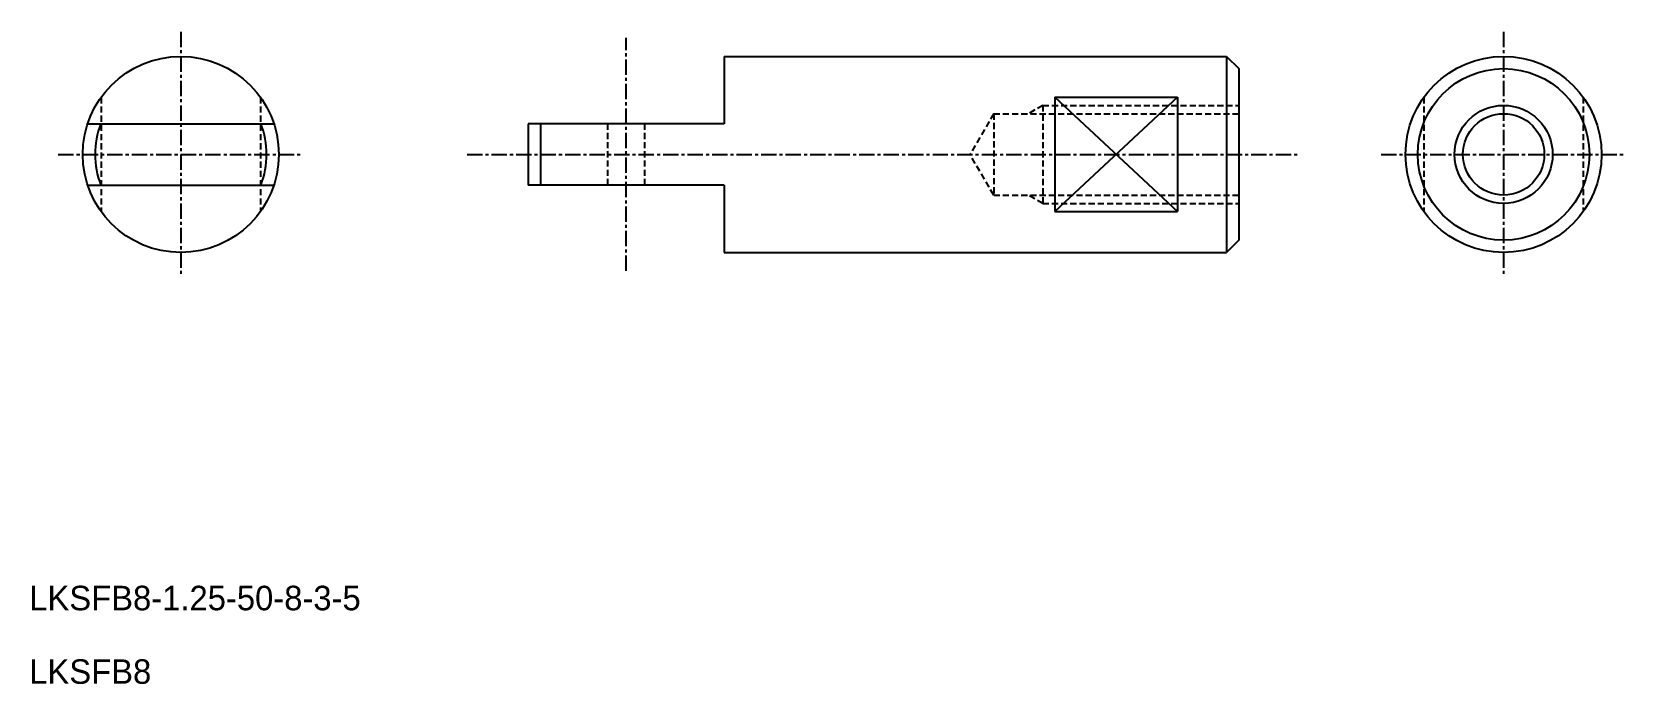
# Model space of a CAD drawing. Extents: x 307 to 437, y -99 to -46.
import ezdxf

# ---------------------------------------------------------------- set-up
doc = ezdxf.new("R2010")
doc.units = 0
doc.linetypes.add('CENTER', pattern=[2, 1.25, -0.25, 0.25, -0.25])
doc.linetypes.add('DASHED', pattern=[0.75, 0.5, -0.25])
doc.layers.get('0').update_dxf_attribs({"linetype": 'CONTINUOUS'})
doc.layers.add('CENTER', color=1, linetype='CENTER')

msp = doc.modelspace()

# ---------------------------------------------------------------- linework, layer by layer
at = {"color": 7, "linetype": 'CONTINUOUS'}
for p, q in [((363.41, -47.54), (404.41, -47.54)), ((363.41, -47.54), (363.41, -53.04)), ((404.41, -47.54), (404.41, -63.54)), ((404.41, -47.54), (405.41, -48.54)), ((405.41, -48.54), (405.41, -62.54)), ((390.41, -50.88), (400.41, -50.88)), ((390.41, -50.88), (400.41, -60.21)), ((400.41, -50.88), (390.41, -60.21)), ((390.41, -50.88), (390.41, -60.21)), ((400.41, -50.88), (400.41, -60.21)), ((311.46, -53.04), (326.66, -53.04)), ((363.41, -53.04), (347.41, -53.04)), ((347.41, -53.04), (347.41, -58.04)), ((348.41, -53.04), (348.41, -58.04)), ((311.46, -58.04), (326.66, -58.04)), ((363.41, -58.04), (347.41, -58.04)), ((363.41, -58.04), (363.41, -63.54)), ((390.41, -60.21), (400.41, -60.21)), ((363.41, -63.54), (404.41, -63.54)), ((405.41, -62.54), (404.41, -63.54))]:
    msp.add_line(p, q, dxfattribs=at)
at = {"color": 3, "linetype": 'DASHED'}
for p, q in [((312.56, -50.88), (312.56, -60.21)), ((325.56, -50.88), (325.56, -60.21)), ((389.41, -51.54), (388.24, -52.22)), ((389.41, -51.54), (405.41, -51.54)), ((389.41, -51.54), (389.41, -59.54)), ((420.53, -50.88), (420.53, -60.21)), ((433.53, -50.88), (433.53, -60.21)), ((353.91, -58.04), (353.91, -53.04)), ((356.91, -53.04), (356.91, -58.04)), ((385.41, -52.22), (383.49, -55.54)), ((385.41, -52.22), (405.41, -52.22)), ((385.41, -52.22), (385.41, -58.87)), ((385.41, -58.87), (383.49, -55.54)), ((385.41, -58.87), (405.41, -58.87)), ((389.41, -59.54), (388.24, -58.87)), ((389.41, -59.54), (405.41, -59.54))]:
    msp.add_line(p, q, dxfattribs=at)
at = {"color": 7, "linetype": 'CONTINUOUS'}
for centre, radius in [((319.06, -55.54), 8), ((427.03, -55.54), 8), ((427.03, -55.54), 7), ((427.03, -55.54), 3.32)]:
    msp.add_circle(centre, radius, dxfattribs=at)
at = {"color": 3, "linetype": 'CONTINUOUS'}
msp.add_circle((427.03, -55.54), 4, dxfattribs=at)
at = {"color": 7, "linetype": 'CONTINUOUS'}
for start, end in [(159.0752, 200.9248), (339.0752, 20.9248)]:
    msp.add_arc((319.06, -55.54), 7, start, end, dxfattribs=at)
at = {"layer": 'CENTER', "color": 1, "linetype": 'CENTER'}
for p, q in [((319.06, -45.54), (319.06, -65.54)), ((355.41, -65.04), (355.41, -46.04)), ((427.03, -45.54), (427.03, -65.54)), ((309.06, -55.54), (329.06, -55.54)), ((342.43, -55.54), (410.41, -55.54)), ((417.03, -55.54), (437.03, -55.54))]:
    msp.add_line(p, q, dxfattribs=at)

# ---------------------------------------------------------------- texts
at = {"color": 7, "linetype": 'CONTINUOUS'}
for s, p in [('LKSFB8-1.25-50-8-3-5', (306.69, -92.74)), ('LKSFB8', (306.69, -98.74))]:
    msp.add_text(s, height=2, dxfattribs=at).set_placement(p)

doc.saveas('drawing.dxf')
